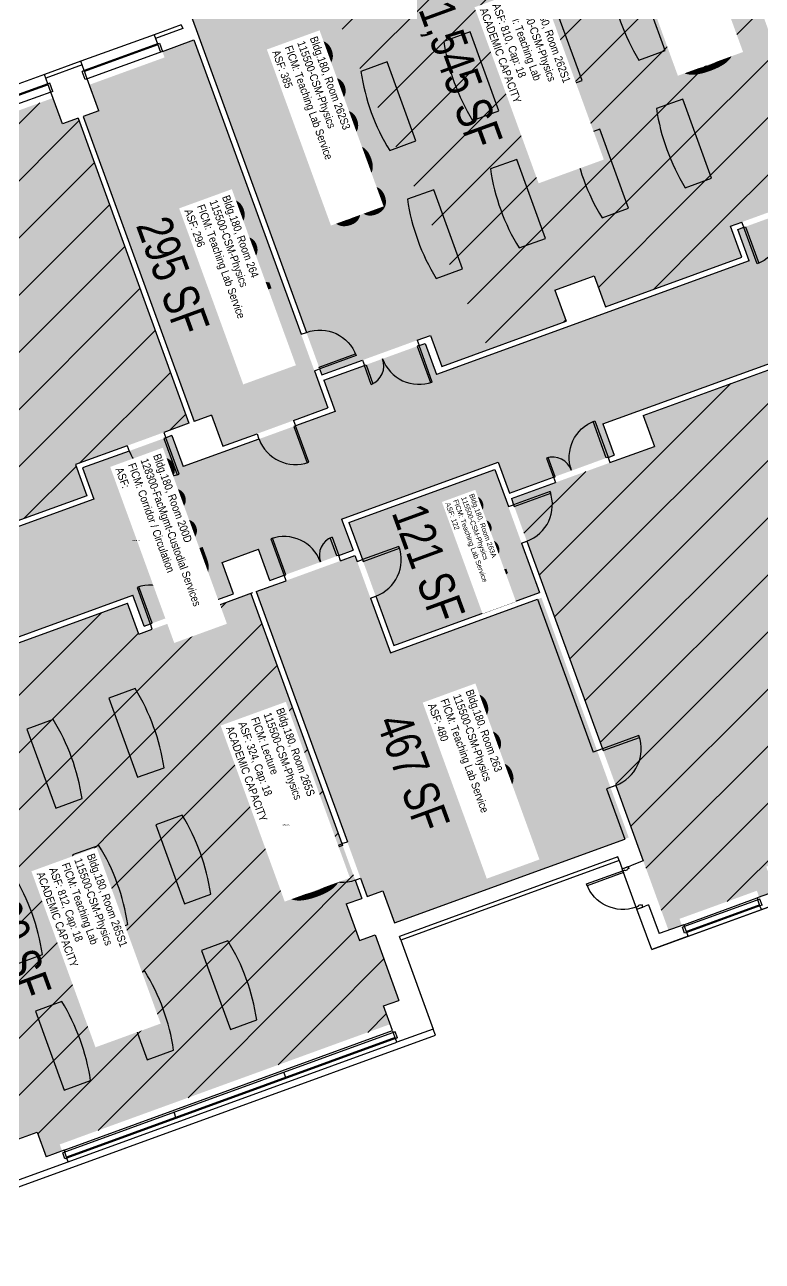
# Model space of a CAD drawing. Header units: inches. Extents: x 69211883 to 69217631, y 27675792 to 27679139.
# Drawn here: x 69213799 to 69214484, y 27676809 to 27677957 of the extents above; entities that cross this region are included whole.
import ezdxf
from ezdxf.enums import TextEntityAlignment as Align

# ---------------------------------------------------------------- set-up
doc = ezdxf.new("R2010")
doc.units = ezdxf.units.IN
doc.header["$LTSCALE"] = 0.25
doc.header["$MEASUREMENT"] = 0
doc.layers.get('0').update_dxf_attribs({"linetype": 'CONTINUOUS'})
for name, color, linetype in [('A-DOOR', 2, 'CONTINUOUS'), ('A-FLOR', 3, 'CONTINUOUS'), ('A-FURN', 3, 'CONTINUOUS'), ('A-GLAZ', 1, 'CONTINUOUS'), ('A-IDEN-RNUM', 7, 'CONTINUOUS'), ('A-IDEN-SNUM', 4, 'CONTINUOUS'), ('A-IDEN-VNUM', 4, 'CONTINUOUS'), ('A-WALL', 5, 'CONTINUOUS'), ('AREA-TEXT', 3, 'CONTINUOUS'), ('Rooms-Capacity', 4, 'CONTINUOUS'), ('Rooms-Category-Color', 7, 'CONTINUOUS'), ('Rooms-College-Color', 7, 'CONTINUOUS'), ('Rooms-Department-Color', 7, 'CONTINUOUS'), ('Rooms-Division-Color', 7, 'CONTINUOUS'), ('Rooms-Information', 7, 'CONTINUOUS')]:
    doc.layers.add(name, color=color, linetype=linetype)
doc.styles.add('CP_AREA', font='arial.ttf', dxfattribs={"height": 15})
doc.styles.add('CP_ROOMSNUMBER', font='arial.ttf', dxfattribs={"height": 1})
doc.styles.add('CP_ROOMVNUMBER', font='arial.ttf', dxfattribs={"width": 0.85, "height": 0.075})
pattern_1 = [(45, (0, 0), (-26.516504294, 26.516504294), [])]

# ---------------------------------------------------------------- blocks, each defined once
blk = doc.blocks.new('Z08D36')
at = {"linetype": 'Continuous', "lineweight": -3}
blk.add_lwpolyline([(-18, 0), (-16.25, 0), (-16.25, 36), (-18, 36)], close=True, dxfattribs=at)
blk.add_arc((-18, 0), 36, 0, 90)

msp = doc.modelspace()

# ---------------------------------------------------------------- hatches: boundary and pattern name
at = {"layer": 'Rooms-Capacity'}
h = msp.add_hatch(dxfattribs=at)
h.set_pattern_fill('ANSI31', color=256, scale=300, style=0)
h.set_pattern_definition(pattern_1)
h.paths.add_polyline_path([(69214309.6, 27678175.8), (69214367.1, 27678196.8), (69214365, 27678202.4), (69214394.3, 27678213.1), (69214543.9, 27677802.3), (69214454.3, 27677769.7), (69214464.9, 27677740.9), (69214440.4, 27677732)])
h = msp.add_hatch(dxfattribs=at)
h.set_pattern_fill('ANSI31', color=256, scale=300, style=0)
h.set_pattern_definition(pattern_1)
h.paths.add_polyline_path([(69214309.6, 27678175.8), (69214440.4, 27677732), (69214338.4, 27677694.8), (69214327.8, 27677723.7), (69214291.2, 27677710.4), (69214301.7, 27677681.5), (69214229.8, 27677655.3), (69214037.1, 27678076.7), (69214130.3, 27678110.6), (69214128.2, 27678116.2), (69214143.1, 27678121.6), (69214155.1, 27678088.6), (69214188.9, 27678100.9), (69214176.9, 27678134), (69214191.8, 27678139.4), (69214193.8, 27678133.7)])
h = msp.add_hatch(dxfattribs=at)
h.set_pattern_fill('ANSI31', color=256, scale=300, style=0)
h.set_pattern_definition(pattern_1)
h.paths.add_polyline_path([(69213550.9, 27677794.9), (69213553, 27677789.4), (69213760, 27677864.8), (69213758, 27677870.3), (69213787.7, 27677881.1), (69213789.8, 27677875.6), (69213825.8, 27677888.7), (69213834.6, 27677864.6), (69213848.9, 27677869.8), (69213951.8, 27677586.9), (69213846.5, 27677548.5), (69213857, 27677519.6), (69213717.5, 27677468.8), (69213706.9, 27677497.7), (69213542.4, 27677437.8), (69213428.6, 27677750.4), (69213468.4, 27677764.9), (69213479.2, 27677735.3), (69213513, 27677747.6), (69213502.3, 27677777.2)])
h = msp.add_hatch(dxfattribs=at)
h.set_pattern_fill('ANSI31', color=256, scale=300, style=0)
h.set_pattern_definition(pattern_1)
h.paths.add_polyline_path([(69214720.9, 27677684.4), (69214822.7, 27677404.6), (69214808.3, 27677399.3), (69214820.6, 27677365.5), (69214835, 27677370.8), (69214857.1, 27677310), (69214842.9, 27677304.8), (69214849, 27677287.8), (69214542.3, 27677176.2), (69214544.5, 27677170.2), (69214529.7, 27677164.8), (69214521.3, 27677187.7), (69214487.5, 27677175.4), (69214495.8, 27677152.5), (69214481, 27677147.1), (69214478.8, 27677153.1), (69214407, 27677127), (69214409.2, 27677121), (69214396.8, 27677116.5), (69214251, 27677517), (69214383.9, 27677565.3), (69214373.4, 27677594.2), (69214605.2, 27677678.6), (69214615.8, 27677649.7), (69214705.3, 27677682.3), (69214706.4, 27677679.2)])
h = msp.add_hatch(dxfattribs=at)
h.set_pattern_fill('ANSI31', color=256, scale=300, style=0)
h.set_pattern_definition(pattern_1)
h.paths.add_polyline_path([(69214009.3, 27677429), (69213930.8, 27677400.4), (69214086.9, 27677010.5), (69214138.6, 27677029.3), (69214132.5, 27677046.2), (69214146.7, 27677051.4), (69214124.6, 27677112.2), (69214110.2, 27677106.9), (69214097.9, 27677140.8), (69214112.3, 27677146)])
h = msp.add_hatch(dxfattribs=at)
h.set_pattern_fill('ANSI31', color=256, scale=300, style=0)
h.set_pattern_definition(pattern_1)
h.paths.add_polyline_path([(69213930.8, 27677400.4), (69213905.3, 27677391.1), (69213894.8, 27677420), (69213663, 27677335.7), (69213673.5, 27677306.8), (69213633.1, 27677292), (69213733.4, 27676881.8), (69213768.4, 27676894.5), (69213770.6, 27676888.5), (69213785.4, 27676893.9), (69213777.1, 27676916.8), (69213810.9, 27676929.2), (69213819.3, 27676906.3), (69213834.1, 27676911.7), (69213831.9, 27676917.7), (69214086.9, 27677010.5)])
at = {"layer": 'Rooms-Category-Color', "true_color": 0xffff64}
for points in [[(69214309.6, 27678175.8), (69214367.1, 27678196.8), (69214365, 27678202.4), (69214394.3, 27678213.1), (69214543.9, 27677802.3), (69214454.3, 27677769.7), (69214464.9, 27677740.9), (69214440.4, 27677732)], [(69214009.3, 27677429), (69213930.8, 27677400.4), (69214086.9, 27677010.5), (69214138.6, 27677029.3), (69214132.5, 27677046.2), (69214146.7, 27677051.4), (69214124.6, 27677112.2), (69214110.2, 27677106.9), (69214097.9, 27677140.8), (69214112.3, 27677146)]]:
    msp.add_hatch(color=51, dxfattribs=at).paths.add_polyline_path(points)
at = {"layer": 'Rooms-Category-Color', "true_color": 0xe3f498}
for points in [[(69214309.6, 27678175.8), (69214440.4, 27677732), (69214338.4, 27677694.8), (69214327.8, 27677723.7), (69214291.2, 27677710.4), (69214301.7, 27677681.5), (69214229.8, 27677655.3), (69214037.1, 27678076.7), (69214130.3, 27678110.6), (69214128.2, 27678116.2), (69214143.1, 27678121.6), (69214155.1, 27678088.6), (69214188.9, 27678100.9), (69214176.9, 27678134), (69214191.8, 27678139.4), (69214193.8, 27678133.7)], [(69214229.8, 27677655.3), (69214186.5, 27677639.5), (69214176, 27677668.4), (69214075.2, 27677631.7), (69213925.7, 27678042.5), (69213955, 27678053.2), (69213957, 27678047.5), (69214037.1, 27678076.7)], [(69213859.3, 27677900.9), (69213868.1, 27677876.8), (69213853.8, 27677871.6), (69213956.8, 27677588.6), (69213972.6, 27677594.4), (69213983.2, 27677565.5), (69214080.8, 27677601.1), (69213956.5, 27677942.5), (69213927.2, 27677931.8), (69213929.2, 27677926.3)], [(69213550.9, 27677794.9), (69213553, 27677789.4), (69213760, 27677864.8), (69213758, 27677870.3), (69213787.7, 27677881.1), (69213789.8, 27677875.6), (69213825.8, 27677888.7), (69213834.6, 27677864.6), (69213848.9, 27677869.8), (69213951.8, 27677586.9), (69213846.5, 27677548.5), (69213857, 27677519.6), (69213717.5, 27677468.8), (69213706.9, 27677497.7), (69213542.4, 27677437.8), (69213428.6, 27677750.4), (69213468.4, 27677764.9), (69213479.2, 27677735.3), (69213513, 27677747.6), (69213502.3, 27677777.2)], [(69214720.9, 27677684.4), (69214822.7, 27677404.6), (69214808.3, 27677399.3), (69214820.6, 27677365.5), (69214835, 27677370.8), (69214857.1, 27677310), (69214842.9, 27677304.8), (69214849, 27677287.8), (69214542.3, 27677176.2), (69214544.5, 27677170.2), (69214529.7, 27677164.8), (69214521.3, 27677187.7), (69214487.5, 27677175.4), (69214495.8, 27677152.5), (69214481, 27677147.1), (69214478.8, 27677153.1), (69214407, 27677127), (69214409.2, 27677121), (69214396.8, 27677116.5), (69214251, 27677517), (69214383.9, 27677565.3), (69214373.4, 27677594.2), (69214605.2, 27677678.6), (69214615.8, 27677649.7), (69214705.3, 27677682.3), (69214706.4, 27677679.2)], [(69214100.3, 27677494.8), (69214141.8, 27677380.6), (69214277.1, 27677429.9), (69214235.6, 27677544.1)], [(69214028.7, 27677436), (69214028.7, 27677436), (69214014.2, 27677430.8), (69214117.2, 27677147.8), (69214131.7, 27677153.1), (69214142.5, 27677123.4), (69214359.9, 27677202.5), (69214278.9, 27677425), (69214138.7, 27677373.9), (69214105.9, 27677464.1)], [(69213930.8, 27677400.4), (69213905.3, 27677391.1), (69213894.8, 27677420), (69213663, 27677335.7), (69213673.5, 27677306.8), (69213633.1, 27677292), (69213733.4, 27676881.8), (69213768.4, 27676894.5), (69213770.6, 27676888.5), (69213785.4, 27676893.9), (69213777.1, 27676916.8), (69213810.9, 27676929.2), (69213819.3, 27676906.3), (69213834.1, 27676911.7), (69213831.9, 27676917.7), (69214086.9, 27677010.5)]]:
    msp.add_hatch(color=61, dxfattribs=at).paths.add_polyline_path(points)
at = {"layer": 'Rooms-Category-Color', "true_color": 0xadadad}
msp.add_hatch(color=253, dxfattribs=at).paths.add_polyline_path([(69212976.2, 27677193.4), (69212694.8, 27677091), (69212780.4, 27676930), (69213301.9, 27677207.2), (69213301, 27677209.5), (69213528.3, 27677292.2), (69213538.8, 27677263.3), (69213637.9, 27677299.4), (69213627.3, 27677328.3), (69213899.8, 27677427.5), (69213910.4, 27677398.6), (69213993.1, 27677428.7), (69213982.5, 27677457.6), (69214016.4, 27677469.9), (69214026.9, 27677441), (69214104.1, 27677469.1), (69214093.5, 27677498), (69214238.7, 27677550.8), (69214249.2, 27677521.9), (69214346.4, 27677557.3), (69214335.9, 27677586.2), (69214608.4, 27677685.3), (69214618.9, 27677656.4), (69214703.5, 27677687.2), (69214693, 27677716.1), (69214963.6, 27677814.6), (69214930.8, 27677904.8), (69214834.9, 27677869.9), (69214812.5, 27677931.5), (69214733.6, 27677902.8), (69214756, 27677841.2), (69214556.2, 27677768.5), (69214545.6, 27677797.4), (69214461.1, 27677766.6), (69214471.6, 27677737.7), (69214181.5, 27677632.1), (69214170.9, 27677661), (69214077, 27677626.8), (69214087.5, 27677597.9), (69213946.4, 27677546.6), (69213935.9, 27677575.5), (69213853.2, 27677545.4), (69213863.7, 27677516.5), (69213714.3, 27677462.1), (69213703.8, 27677491), (69213624.9, 27677462.3), (69213629.8, 27677431.3), (69213593.1, 27677418), (69213582.6, 27677446.9), (69213264, 27677330.9), (69213274.5, 27677302), (69213042, 27677217.4), (69213031.5, 27677246.3), (69212965.7, 27677222.3)])
at = {"layer": 'Rooms-College-Color', "true_color": 0xffff64}
for points in [[(69214309.6, 27678175.8), (69214367.1, 27678196.8), (69214365, 27678202.4), (69214394.3, 27678213.1), (69214543.9, 27677802.3), (69214454.3, 27677769.7), (69214464.9, 27677740.9), (69214440.4, 27677732)], [(69214009.3, 27677429), (69213930.8, 27677400.4), (69214086.9, 27677010.5), (69214138.6, 27677029.3), (69214132.5, 27677046.2), (69214146.7, 27677051.4), (69214124.6, 27677112.2), (69214110.2, 27677106.9), (69214097.9, 27677140.8), (69214112.3, 27677146)]]:
    msp.add_hatch(color=51, dxfattribs=at).paths.add_polyline_path(points)
at = {"layer": 'Rooms-College-Color', "true_color": 0xffe090}
for points in [[(69214309.6, 27678175.8), (69214440.4, 27677732), (69214338.4, 27677694.8), (69214327.8, 27677723.7), (69214291.2, 27677710.4), (69214301.7, 27677681.5), (69214229.8, 27677655.3), (69214037.1, 27678076.7), (69214130.3, 27678110.6), (69214128.2, 27678116.2), (69214143.1, 27678121.6), (69214155.1, 27678088.6), (69214188.9, 27678100.9), (69214176.9, 27678134), (69214191.8, 27678139.4), (69214193.8, 27678133.7)], [(69214229.8, 27677655.3), (69214186.5, 27677639.5), (69214176, 27677668.4), (69214075.2, 27677631.7), (69213925.7, 27678042.5), (69213955, 27678053.2), (69213957, 27678047.5), (69214037.1, 27678076.7)], [(69213859.3, 27677900.9), (69213868.1, 27677876.8), (69213853.8, 27677871.6), (69213956.8, 27677588.6), (69213972.6, 27677594.4), (69213983.2, 27677565.5), (69214080.8, 27677601.1), (69213956.5, 27677942.5), (69213927.2, 27677931.8), (69213929.2, 27677926.3)], [(69213550.9, 27677794.9), (69213553, 27677789.4), (69213760, 27677864.8), (69213758, 27677870.3), (69213787.7, 27677881.1), (69213789.8, 27677875.6), (69213825.8, 27677888.7), (69213834.6, 27677864.6), (69213848.9, 27677869.8), (69213951.8, 27677586.9), (69213846.5, 27677548.5), (69213857, 27677519.6), (69213717.5, 27677468.8), (69213706.9, 27677497.7), (69213542.4, 27677437.8), (69213428.6, 27677750.4), (69213468.4, 27677764.9), (69213479.2, 27677735.3), (69213513, 27677747.6), (69213502.3, 27677777.2)], [(69214720.9, 27677684.4), (69214822.7, 27677404.6), (69214808.3, 27677399.3), (69214820.6, 27677365.5), (69214835, 27677370.8), (69214857.1, 27677310), (69214842.9, 27677304.8), (69214849, 27677287.8), (69214542.3, 27677176.2), (69214544.5, 27677170.2), (69214529.7, 27677164.8), (69214521.3, 27677187.7), (69214487.5, 27677175.4), (69214495.8, 27677152.5), (69214481, 27677147.1), (69214478.8, 27677153.1), (69214407, 27677127), (69214409.2, 27677121), (69214396.8, 27677116.5), (69214251, 27677517), (69214383.9, 27677565.3), (69214373.4, 27677594.2), (69214605.2, 27677678.6), (69214615.8, 27677649.7), (69214705.3, 27677682.3), (69214706.4, 27677679.2)], [(69214100.3, 27677494.8), (69214141.8, 27677380.6), (69214277.1, 27677429.9), (69214235.6, 27677544.1)], [(69214028.7, 27677436), (69214028.7, 27677436), (69214014.2, 27677430.8), (69214117.2, 27677147.8), (69214131.7, 27677153.1), (69214142.5, 27677123.4), (69214359.9, 27677202.5), (69214278.9, 27677425), (69214138.7, 27677373.9), (69214105.9, 27677464.1)], [(69213930.8, 27677400.4), (69213905.3, 27677391.1), (69213894.8, 27677420), (69213663, 27677335.7), (69213673.5, 27677306.8), (69213633.1, 27677292), (69213733.4, 27676881.8), (69213768.4, 27676894.5), (69213770.6, 27676888.5), (69213785.4, 27676893.9), (69213777.1, 27676916.8), (69213810.9, 27676929.2), (69213819.3, 27676906.3), (69213834.1, 27676911.7), (69213831.9, 27676917.7), (69214086.9, 27677010.5)]]:
    msp.add_hatch(color=41, dxfattribs=at).paths.add_polyline_path(points)
at = {"layer": 'Rooms-College-Color', "true_color": 0xadadad}
msp.add_hatch(color=253, dxfattribs=at).paths.add_polyline_path([(69212976.2, 27677193.4), (69212694.8, 27677091), (69212780.4, 27676930), (69213301.9, 27677207.2), (69213301, 27677209.5), (69213528.3, 27677292.2), (69213538.8, 27677263.3), (69213637.9, 27677299.4), (69213627.3, 27677328.3), (69213899.8, 27677427.5), (69213910.4, 27677398.6), (69213993.1, 27677428.7), (69213982.5, 27677457.6), (69214016.4, 27677469.9), (69214026.9, 27677441), (69214104.1, 27677469.1), (69214093.5, 27677498), (69214238.7, 27677550.8), (69214249.2, 27677521.9), (69214346.4, 27677557.3), (69214335.9, 27677586.2), (69214608.4, 27677685.3), (69214618.9, 27677656.4), (69214703.5, 27677687.2), (69214693, 27677716.1), (69214963.6, 27677814.6), (69214930.8, 27677904.8), (69214834.9, 27677869.9), (69214812.5, 27677931.5), (69214733.6, 27677902.8), (69214756, 27677841.2), (69214556.2, 27677768.5), (69214545.6, 27677797.4), (69214461.1, 27677766.6), (69214471.6, 27677737.7), (69214181.5, 27677632.1), (69214170.9, 27677661), (69214077, 27677626.8), (69214087.5, 27677597.9), (69213946.4, 27677546.6), (69213935.9, 27677575.5), (69213853.2, 27677545.4), (69213863.7, 27677516.5), (69213714.3, 27677462.1), (69213703.8, 27677491), (69213624.9, 27677462.3), (69213629.8, 27677431.3), (69213593.1, 27677418), (69213582.6, 27677446.9), (69213264, 27677330.9), (69213274.5, 27677302), (69213042, 27677217.4), (69213031.5, 27677246.3), (69212965.7, 27677222.3)])
at = {"layer": 'Rooms-Department-Color', "true_color": 0xffe090}
for points in [[(69214309.6, 27678175.8), (69214367.1, 27678196.8), (69214365, 27678202.4), (69214394.3, 27678213.1), (69214543.9, 27677802.3), (69214454.3, 27677769.7), (69214464.9, 27677740.9), (69214440.4, 27677732)], [(69214309.6, 27678175.8), (69214440.4, 27677732), (69214338.4, 27677694.8), (69214327.8, 27677723.7), (69214291.2, 27677710.4), (69214301.7, 27677681.5), (69214229.8, 27677655.3), (69214037.1, 27678076.7), (69214130.3, 27678110.6), (69214128.2, 27678116.2), (69214143.1, 27678121.6), (69214155.1, 27678088.6), (69214188.9, 27678100.9), (69214176.9, 27678134), (69214191.8, 27678139.4), (69214193.8, 27678133.7)], [(69214229.8, 27677655.3), (69214186.5, 27677639.5), (69214176, 27677668.4), (69214075.2, 27677631.7), (69213925.7, 27678042.5), (69213955, 27678053.2), (69213957, 27678047.5), (69214037.1, 27678076.7)], [(69213859.3, 27677900.9), (69213868.1, 27677876.8), (69213853.8, 27677871.6), (69213956.8, 27677588.6), (69213972.6, 27677594.4), (69213983.2, 27677565.5), (69214080.8, 27677601.1), (69213956.5, 27677942.5), (69213927.2, 27677931.8), (69213929.2, 27677926.3)], [(69213550.9, 27677794.9), (69213553, 27677789.4), (69213760, 27677864.8), (69213758, 27677870.3), (69213787.7, 27677881.1), (69213789.8, 27677875.6), (69213825.8, 27677888.7), (69213834.6, 27677864.6), (69213848.9, 27677869.8), (69213951.8, 27677586.9), (69213846.5, 27677548.5), (69213857, 27677519.6), (69213717.5, 27677468.8), (69213706.9, 27677497.7), (69213542.4, 27677437.8), (69213428.6, 27677750.4), (69213468.4, 27677764.9), (69213479.2, 27677735.3), (69213513, 27677747.6), (69213502.3, 27677777.2)], [(69214720.9, 27677684.4), (69214822.7, 27677404.6), (69214808.3, 27677399.3), (69214820.6, 27677365.5), (69214835, 27677370.8), (69214857.1, 27677310), (69214842.9, 27677304.8), (69214849, 27677287.8), (69214542.3, 27677176.2), (69214544.5, 27677170.2), (69214529.7, 27677164.8), (69214521.3, 27677187.7), (69214487.5, 27677175.4), (69214495.8, 27677152.5), (69214481, 27677147.1), (69214478.8, 27677153.1), (69214407, 27677127), (69214409.2, 27677121), (69214396.8, 27677116.5), (69214251, 27677517), (69214383.9, 27677565.3), (69214373.4, 27677594.2), (69214605.2, 27677678.6), (69214615.8, 27677649.7), (69214705.3, 27677682.3), (69214706.4, 27677679.2)], [(69214100.3, 27677494.8), (69214141.8, 27677380.6), (69214277.1, 27677429.9), (69214235.6, 27677544.1)], [(69214028.7, 27677436), (69214028.7, 27677436), (69214014.2, 27677430.8), (69214117.2, 27677147.8), (69214131.7, 27677153.1), (69214142.5, 27677123.4), (69214359.9, 27677202.5), (69214278.9, 27677425), (69214138.7, 27677373.9), (69214105.9, 27677464.1)], [(69214009.3, 27677429), (69213930.8, 27677400.4), (69214086.9, 27677010.5), (69214138.6, 27677029.3), (69214132.5, 27677046.2), (69214146.7, 27677051.4), (69214124.6, 27677112.2), (69214110.2, 27677106.9), (69214097.9, 27677140.8), (69214112.3, 27677146)], [(69213930.8, 27677400.4), (69213905.3, 27677391.1), (69213894.8, 27677420), (69213663, 27677335.7), (69213673.5, 27677306.8), (69213633.1, 27677292), (69213733.4, 27676881.8), (69213768.4, 27676894.5), (69213770.6, 27676888.5), (69213785.4, 27676893.9), (69213777.1, 27676916.8), (69213810.9, 27676929.2), (69213819.3, 27676906.3), (69213834.1, 27676911.7), (69213831.9, 27676917.7), (69214086.9, 27677010.5)]]:
    msp.add_hatch(color=41, dxfattribs=at).paths.add_polyline_path(points)
at = {"layer": 'Rooms-Department-Color', "true_color": 0xacacac}
msp.add_hatch(color=253, dxfattribs=at).paths.add_polyline_path([(69212976.2, 27677193.4), (69212694.8, 27677091), (69212780.4, 27676930), (69213301.9, 27677207.2), (69213301, 27677209.5), (69213528.3, 27677292.2), (69213538.8, 27677263.3), (69213637.9, 27677299.4), (69213627.3, 27677328.3), (69213899.8, 27677427.5), (69213910.4, 27677398.6), (69213993.1, 27677428.7), (69213982.5, 27677457.6), (69214016.4, 27677469.9), (69214026.9, 27677441), (69214104.1, 27677469.1), (69214093.5, 27677498), (69214238.7, 27677550.8), (69214249.2, 27677521.9), (69214346.4, 27677557.3), (69214335.9, 27677586.2), (69214608.4, 27677685.3), (69214618.9, 27677656.4), (69214703.5, 27677687.2), (69214693, 27677716.1), (69214963.6, 27677814.6), (69214930.8, 27677904.8), (69214834.9, 27677869.9), (69214812.5, 27677931.5), (69214733.6, 27677902.8), (69214756, 27677841.2), (69214556.2, 27677768.5), (69214545.6, 27677797.4), (69214461.1, 27677766.6), (69214471.6, 27677737.7), (69214181.5, 27677632.1), (69214170.9, 27677661), (69214077, 27677626.8), (69214087.5, 27677597.9), (69213946.4, 27677546.6), (69213935.9, 27677575.5), (69213853.2, 27677545.4), (69213863.7, 27677516.5), (69213714.3, 27677462.1), (69213703.8, 27677491), (69213624.9, 27677462.3), (69213629.8, 27677431.3), (69213593.1, 27677418), (69213582.6, 27677446.9), (69213264, 27677330.9), (69213274.5, 27677302), (69213042, 27677217.4), (69213031.5, 27677246.3), (69212965.7, 27677222.3)])
at = {"layer": 'Rooms-Division-Color', "true_color": 0xffe090}
for points in [[(69214309.6, 27678175.8), (69214367.1, 27678196.8), (69214365, 27678202.4), (69214394.3, 27678213.1), (69214543.9, 27677802.3), (69214454.3, 27677769.7), (69214464.9, 27677740.9), (69214440.4, 27677732)], [(69214309.6, 27678175.8), (69214440.4, 27677732), (69214338.4, 27677694.8), (69214327.8, 27677723.7), (69214291.2, 27677710.4), (69214301.7, 27677681.5), (69214229.8, 27677655.3), (69214037.1, 27678076.7), (69214130.3, 27678110.6), (69214128.2, 27678116.2), (69214143.1, 27678121.6), (69214155.1, 27678088.6), (69214188.9, 27678100.9), (69214176.9, 27678134), (69214191.8, 27678139.4), (69214193.8, 27678133.7)], [(69214229.8, 27677655.3), (69214186.5, 27677639.5), (69214176, 27677668.4), (69214075.2, 27677631.7), (69213925.7, 27678042.5), (69213955, 27678053.2), (69213957, 27678047.5), (69214037.1, 27678076.7)], [(69213859.3, 27677900.9), (69213868.1, 27677876.8), (69213853.8, 27677871.6), (69213956.8, 27677588.6), (69213972.6, 27677594.4), (69213983.2, 27677565.5), (69214080.8, 27677601.1), (69213956.5, 27677942.5), (69213927.2, 27677931.8), (69213929.2, 27677926.3)], [(69213550.9, 27677794.9), (69213553, 27677789.4), (69213760, 27677864.8), (69213758, 27677870.3), (69213787.7, 27677881.1), (69213789.8, 27677875.6), (69213825.8, 27677888.7), (69213834.6, 27677864.6), (69213848.9, 27677869.8), (69213951.8, 27677586.9), (69213846.5, 27677548.5), (69213857, 27677519.6), (69213717.5, 27677468.8), (69213706.9, 27677497.7), (69213542.4, 27677437.8), (69213428.6, 27677750.4), (69213468.4, 27677764.9), (69213479.2, 27677735.3), (69213513, 27677747.6), (69213502.3, 27677777.2)], [(69214720.9, 27677684.4), (69214822.7, 27677404.6), (69214808.3, 27677399.3), (69214820.6, 27677365.5), (69214835, 27677370.8), (69214857.1, 27677310), (69214842.9, 27677304.8), (69214849, 27677287.8), (69214542.3, 27677176.2), (69214544.5, 27677170.2), (69214529.7, 27677164.8), (69214521.3, 27677187.7), (69214487.5, 27677175.4), (69214495.8, 27677152.5), (69214481, 27677147.1), (69214478.8, 27677153.1), (69214407, 27677127), (69214409.2, 27677121), (69214396.8, 27677116.5), (69214251, 27677517), (69214383.9, 27677565.3), (69214373.4, 27677594.2), (69214605.2, 27677678.6), (69214615.8, 27677649.7), (69214705.3, 27677682.3), (69214706.4, 27677679.2)], [(69214100.3, 27677494.8), (69214141.8, 27677380.6), (69214277.1, 27677429.9), (69214235.6, 27677544.1)], [(69214028.7, 27677436), (69214028.7, 27677436), (69214014.2, 27677430.8), (69214117.2, 27677147.8), (69214131.7, 27677153.1), (69214142.5, 27677123.4), (69214359.9, 27677202.5), (69214278.9, 27677425), (69214138.7, 27677373.9), (69214105.9, 27677464.1)], [(69214009.3, 27677429), (69213930.8, 27677400.4), (69214086.9, 27677010.5), (69214138.6, 27677029.3), (69214132.5, 27677046.2), (69214146.7, 27677051.4), (69214124.6, 27677112.2), (69214110.2, 27677106.9), (69214097.9, 27677140.8), (69214112.3, 27677146)], [(69213930.8, 27677400.4), (69213905.3, 27677391.1), (69213894.8, 27677420), (69213663, 27677335.7), (69213673.5, 27677306.8), (69213633.1, 27677292), (69213733.4, 27676881.8), (69213768.4, 27676894.5), (69213770.6, 27676888.5), (69213785.4, 27676893.9), (69213777.1, 27676916.8), (69213810.9, 27676929.2), (69213819.3, 27676906.3), (69213834.1, 27676911.7), (69213831.9, 27676917.7), (69214086.9, 27677010.5)]]:
    msp.add_hatch(color=41, dxfattribs=at).paths.add_polyline_path(points)
at = {"layer": 'Rooms-Division-Color', "true_color": 0xadadad}
msp.add_hatch(color=253, dxfattribs=at).paths.add_polyline_path([(69212976.2, 27677193.4), (69212694.8, 27677091), (69212780.4, 27676930), (69213301.9, 27677207.2), (69213301, 27677209.5), (69213528.3, 27677292.2), (69213538.8, 27677263.3), (69213637.9, 27677299.4), (69213627.3, 27677328.3), (69213899.8, 27677427.5), (69213910.4, 27677398.6), (69213993.1, 27677428.7), (69213982.5, 27677457.6), (69214016.4, 27677469.9), (69214026.9, 27677441), (69214104.1, 27677469.1), (69214093.5, 27677498), (69214238.7, 27677550.8), (69214249.2, 27677521.9), (69214346.4, 27677557.3), (69214335.9, 27677586.2), (69214608.4, 27677685.3), (69214618.9, 27677656.4), (69214703.5, 27677687.2), (69214693, 27677716.1), (69214963.6, 27677814.6), (69214930.8, 27677904.8), (69214834.9, 27677869.9), (69214812.5, 27677931.5), (69214733.6, 27677902.8), (69214756, 27677841.2), (69214556.2, 27677768.5), (69214545.6, 27677797.4), (69214461.1, 27677766.6), (69214471.6, 27677737.7), (69214181.5, 27677632.1), (69214170.9, 27677661), (69214077, 27677626.8), (69214087.5, 27677597.9), (69213946.4, 27677546.6), (69213935.9, 27677575.5), (69213853.2, 27677545.4), (69213863.7, 27677516.5), (69213714.3, 27677462.1), (69213703.8, 27677491), (69213624.9, 27677462.3), (69213629.8, 27677431.3), (69213593.1, 27677418), (69213582.6, 27677446.9), (69213264, 27677330.9), (69213274.5, 27677302), (69213042, 27677217.4), (69213031.5, 27677246.3), (69212965.7, 27677222.3)])

# ---------------------------------------------------------------- linework, layer by layer
at = {"layer": 'A-DOOR'}
for points in [[(69214114.6, 27677640.5), (69214116.2, 27677641.1), (69214122.6, 27677623.5), (69214121, 27677622.9)], [(69214290, 27677536.7), (69214291.6, 27677537.3), (69214285.2, 27677555.1), (69214283.5, 27677554.5)], [(69214090.8, 27677464.3), (69214089.2, 27677463.7), (69214083, 27677480.6), (69214084.7, 27677481.2)], [(69213966.7, 27677419.1), (69213965.1, 27677418.5), (69213958.6, 27677436.2), (69213960.3, 27677436.8)], [(69214359.4, 27677175.6), (69214360.1, 27677173.7), (69214358.5, 27677173.1), (69214358.7, 27677172.4), (69214356.4, 27677171.6), (69214356.2, 27677172.3), (69214354.5, 27677171.7), (69214353.9, 27677173.5)], [(69214373.1, 27677138), (69214372.4, 27677139.9), (69214370.8, 27677139.3), (69214370.5, 27677140), (69214368.2, 27677139.1), (69214368.5, 27677138.4), (69214366.9, 27677137.8), (69214367.5, 27677136)]]:
    msp.add_lwpolyline(points, close=True, dxfattribs=at)
for centre, radius, start, end in [((69214114, 27677640.2), 18.7, 292.0067, 20.3315), ((69214289.2, 27677536.6), 18.8, 19.6166, 107.6648), ((69214090.8, 27677464.3), 18, 110, 200), ((69213965.3, 27677420.4), 17.2, 113.5521, 205.8732)]:
    msp.add_arc(centre, radius, start, end, dxfattribs=at)
at = {"layer": 'A-FLOR'}
for points in [[(69214381.2, 27677098.5), (69214381.2, 27677098.5), (69214888.8, 27677283.3), (69214888.8, 27677283.3)], [(69213604, 27676809.3), (69214180.5, 27677019.1), (69214178.4, 27677024.7)]]:
    msp.add_lwpolyline(points, dxfattribs=at)
at = {"layer": 'A-FURN'}
for points in [[(69214369.3, 27677923.9), (69214393.7, 27677932.8), (69214367, 27678006.1), (69214342.6, 27677997.2, 0.101224)], [(69214292.1, 27677895.9), (69214316.6, 27677904.8), (69214289.9, 27677978.1), (69214265.5, 27677969.2, 0.101224)], [(69214215, 27677867.9), (69214239.5, 27677876.8), (69214212.8, 27677950.1), (69214188.3, 27677941.2, 0.101224)], [(69214138.1, 27677839.9), (69214162.5, 27677848.8), (69214135.8, 27677922.1), (69214111.4, 27677913.2, 0.101224)], [(69214412.3, 27677805.4), (69214436.8, 27677814.3), (69214410.1, 27677887.7), (69214385.6, 27677878.8, 0.101224)], [(69214335.2, 27677777.4), (69214359.7, 27677786.3), (69214333, 27677859.6), (69214308.5, 27677850.7, 0.101224)], [(69214258.2, 27677749.5), (69214282.7, 27677758.4), (69214256, 27677831.7), (69214231.5, 27677822.8, 0.101224)], [(69214181.2, 27677721.3), (69214205.6, 27677730.2), (69214178.9, 27677803.6), (69214154.5, 27677794.7, 0.101224)], [(69213902, 27677340.6), (69213877.5, 27677331.7), (69213904.2, 27677258.4), (69213928.7, 27677267.2, 0.101224)], [(69213825.9, 27677312), (69213801.5, 27677303.1), (69213828.2, 27677229.7), (69213852.6, 27677238.6, 0.101224)], [(69213945.5, 27677223.3), (69213921, 27677214.4), (69213947.7, 27677141.1), (69213972.1, 27677150, 0.101224)], [(69213868.3, 27677195.2), (69213843.9, 27677186.3), (69213870.6, 27677112.9), (69213895, 27677121.8, 0.101224)], [(69213789.3, 27677167.4), (69213764.8, 27677158.5), (69213791.5, 27677085.1), (69213815.9, 27677094, 0.101224)], [(69213988, 27677106.5), (69213963.6, 27677097.6), (69213990.3, 27677024.3), (69214014.7, 27677033.2, 0.101224)], [(69213910.9, 27677078.5), (69213886.4, 27677069.6), (69213913.1, 27676996.3), (69213937.6, 27677005.2, 0.101224)], [(69213833.8, 27677050.4), (69213809.3, 27677041.5), (69213836, 27676968.1), (69213860.5, 27676977, 0.101224)]]:
    msp.add_lwpolyline(points, format="xyb", close=True, dxfattribs=at)
at = {"layer": 'A-GLAZ'}
for p, q in [((69213919.6, 27677947.4), (69213851.6, 27677922.7)), ((69213922.7, 27677938.9), (69213854.7, 27677914.1)), ((69213923, 27677937.9), (69213855, 27677913.2)), ((69213927.3, 27677931.9), (69213857.5, 27677906.5)), ((69213922.7, 27677938.9), (69213925.5, 27677931.2)), ((69213817.9, 27677910.4), (69213783.7, 27677898)), ((69213857.5, 27677906.5), (69213854.7, 27677914.1)), ((69213820.8, 27677901.8), (69213786.7, 27677889.4)), ((69213821.2, 27677900.9), (69213787, 27677888.4)), ((69213823.6, 27677894.2), (69213820.8, 27677901.8)), ((69213823.6, 27677894.2), (69213787.6, 27677881)), ((69214367.5, 27677136), (69214353.9, 27677173.5)), ((69214481.6, 27677145.3), (69214409.8, 27677119.2)), ((69214411, 27677121.6), (69214479, 27677146.4)), ((69214481.4, 27677139.9), (69214413.4, 27677115.2)), ((69214481.7, 27677139), (69214413.7, 27677114.2)), ((69214481.7, 27677139), (69214479.7, 27677144.6)), ((69214415, 27677110.8), (69214483, 27677135.6)), ((69214413.7, 27677114.2), (69214411.7, 27677119.9)), ((69213835.9, 27676912.3), (69214140.7, 27677023.3)), ((69214143.3, 27677022.2), (69213834.7, 27676909.9)), ((69214143.1, 27677016.8), (69213838.3, 27676905.9)), ((69214143.4, 27677015.9), (69213838.6, 27676904.9)), ((69213839.9, 27676901.5), (69214144.7, 27677012.5)), ((69214143.4, 27677015.9), (69214141.4, 27677021.5)), ((69214041.9, 27676978.9), (69214039.9, 27676984.6)), ((69213940.1, 27676941.9), (69213938.1, 27676947.5)), ((69213838.6, 27676904.9), (69213836.6, 27676910.6))]:
    msp.add_line(p, q, dxfattribs=at)
at = {"layer": 'A-WALL'}
for p, q in [((69213925.7, 27678042.5), (69214060.8, 27677671.2)), ((69213944.7, 27677956.6), (69213919.6, 27677947.4)), ((69213946, 27677953.2), (69213920.8, 27677944)), ((69213944.7, 27677956.6), (69213946, 27677953.2)), ((69213919.6, 27677947.4), (69213922.7, 27677938.9)), ((69213927.3, 27677931.9), (69213956.5, 27677942.5)), ((69213956.5, 27677942.5), (69214055.9, 27677669.4)), ((69213922.7, 27677938.9), (69213924.6, 27677939.5)), ((69213924.6, 27677939.5), (69213927.3, 27677931.9)), ((69213851.6, 27677922.7), (69213817.7, 27677910.4)), ((69213852.8, 27677919.3), (69213819, 27677907)), ((69213854.7, 27677914.1), (69213851.6, 27677922.7)), ((69213820.8, 27677901.8), (69213817.7, 27677910.4)), ((69213854.7, 27677914.1), (69213852.8, 27677913.4)), ((69213855.6, 27677905.8), (69213852.8, 27677913.4)), ((69213857.5, 27677906.5), (69213855.6, 27677905.8)), ((69213868.2, 27677876.9), (69213857.5, 27677906.5)), ((69213822.7, 27677902.5), (69213820.8, 27677901.8)), ((69213825.5, 27677894.8), (69213822.7, 27677902.5)), ((69213825.5, 27677894.8), (69213823.6, 27677894.2)), ((69213834.4, 27677864.6), (69213823.6, 27677894.2)), ((69213868.2, 27677876.9), (69213853.8, 27677871.6)), ((69213853.8, 27677871.6), (69213956.8, 27677588.6)), ((69213848.9, 27677869.8), (69213834.4, 27677864.6)), ((69213848.9, 27677869.8), (69213951.8, 27677586.9)), ((69214454.3, 27677769.7), (69214464.9, 27677773.6)), ((69214464.9, 27677740.9), (69214454.3, 27677769.7)), ((69214461.1, 27677766.6), (69214466.7, 27677768.7)), ((69214466.7, 27677768.7), (69214464.9, 27677773.6)), ((69214471.6, 27677737.7), (69214461.1, 27677766.6)), ((69214471.6, 27677737.7), (69214181.5, 27677632.1)), ((69214338.4, 27677694.8), (69214464.9, 27677740.9)), ((69214291.2, 27677710.4), (69214327.8, 27677723.7)), ((69214327.8, 27677723.7), (69214338.4, 27677694.8)), ((69214291.2, 27677710.4), (69214301.7, 27677681.5)), ((69214186.5, 27677639.5), (69214301.7, 27677681.5)), ((69214335.9, 27677586.2), (69214608.4, 27677685.3)), ((69214373.4, 27677594.2), (69214605.2, 27677678.6)), ((69214055.9, 27677669.4), (69214060.8, 27677671.2)), ((69214163.5, 27677663.9), (69214176, 27677668.4)), ((69214176, 27677668.4), (69214186.5, 27677639.5)), ((69214163.5, 27677663.9), (69214165.3, 27677659)), ((69214165.3, 27677659), (69214170.9, 27677661)), ((69214170.9, 27677661), (69214181.5, 27677632.1)), ((69214075.2, 27677631.7), (69214112.8, 27677645.4)), ((69214112.8, 27677645.4), (69214114.6, 27677640.5)), ((69214068.2, 27677635.6), (69214073.1, 27677637.4)), ((69214068.2, 27677635.6), (69214080.8, 27677601.1)), ((69214073.1, 27677637.4), (69214075.2, 27677631.7)), ((69214077, 27677626.8), (69214114.6, 27677640.5)), ((69214077, 27677626.8), (69214087.5, 27677597.9)), ((69214048.9, 27677589.4), (69214080.8, 27677601.1)), ((69214087.5, 27677597.9), (69214050.7, 27677584.5)), ((69213951.8, 27677586.9), (69213928.5, 27677578.3)), ((69213972.6, 27677594.4), (69213956.8, 27677588.6)), ((69213972.6, 27677594.4), (69213983.2, 27677565.5)), ((69214048.9, 27677589.4), (69214050.7, 27677584.5)), ((69214335.9, 27677586.2), (69214346.4, 27677557.3)), ((69214373.4, 27677594.2), (69214383.9, 27677565.3)), ((69213928.5, 27677578.3), (69213930.3, 27677573.4)), ((69213935.9, 27677575.5), (69213930.3, 27677573.4)), ((69213935.9, 27677575.5), (69213946.4, 27677546.6)), ((69213983.2, 27677565.5), (69214015, 27677577.1)), ((69214015, 27677577.1), (69214016.8, 27677572.2)), ((69213894.6, 27677566), (69213846.5, 27677548.5)), ((69213894.6, 27677566), (69213896.4, 27677561.1)), ((69214016.8, 27677572.2), (69213946.4, 27677546.6)), ((69214342.5, 27677550.3), (69214383.9, 27677565.3)), ((69213896.4, 27677561.1), (69213853.2, 27677545.4)), ((69214093.5, 27677498), (69214238.7, 27677550.8)), ((69214238.7, 27677550.8), (69214249.2, 27677521.9)), ((69214340.7, 27677555.2), (69214346.4, 27677557.3)), ((69214340.7, 27677555.2), (69214342.5, 27677550.3)), ((69213846.5, 27677548.5), (69213857, 27677519.6)), ((69213853.2, 27677545.4), (69213863.7, 27677516.5)), ((69214100.3, 27677494.8), (69214235.6, 27677544.1)), ((69214235.6, 27677544.1), (69214248.2, 27677509.5)), ((69214249.2, 27677521.9), (69214290, 27677536.7)), ((69214251, 27677517), (69214291.8, 27677531.8)), ((69214290, 27677536.7), (69214291.8, 27677531.8)), ((69213863.7, 27677516.5), (69213714.3, 27677462.1)), ((69213857, 27677519.6), (69213717.5, 27677468.8)), ((69214251, 27677517), (69214253.1, 27677511.3)), ((69214248.2, 27677509.5), (69214253.1, 27677511.3)), ((69214093.5, 27677498), (69214104.1, 27677469.1)), ((69214100.3, 27677494.8), (69214112.8, 27677460.3)), ((69213982.5, 27677457.6), (69214016.4, 27677469.9)), ((69214026.9, 27677441), (69214016.4, 27677469.9)), ((69214260.5, 27677475.7), (69214265.4, 27677477.5)), ((69214260.5, 27677475.7), (69214277.1, 27677429.9)), ((69214265.4, 27677477.5), (69214335.6, 27677284.7)), ((69214090.8, 27677464.3), (69214104.1, 27677469.1)), ((69214092.6, 27677459.3), (69214090.8, 27677464.3)), ((69214092.6, 27677459.3), (69214105.9, 27677464.1)), ((69214105.9, 27677464.1), (69214107.9, 27677458.5)), ((69214107.9, 27677458.5), (69214112.8, 27677460.3)), ((69213993.1, 27677428.7), (69213982.5, 27677457.6)), ((69214014.2, 27677430.8), (69214041.9, 27677440.8)), ((69214026.9, 27677441), (69214040.1, 27677445.8)), ((69214041.9, 27677440.8), (69214040.1, 27677445.8)), ((69213627.3, 27677328.3), (69213899.9, 27677427.5)), ((69213910.4, 27677398.6), (69213899.8, 27677427.5)), ((69213966.7, 27677419.1), (69213993.1, 27677428.7)), ((69213968.5, 27677414.2), (69214011.2, 27677429.7)), ((69214009.3, 27677429), (69214093.8, 27677196.8)), ((69214014.2, 27677430.8), (69214098.8, 27677198.6)), ((69214120.2, 27677424.7), (69214125.2, 27677426.5)), ((69214120.2, 27677424.7), (69214138.7, 27677373.9)), ((69214125.2, 27677426.5), (69214141.8, 27677380.6)), ((69214141.8, 27677380.6), (69214277.1, 27677429.9)), ((69213663, 27677335.7), (69213894.8, 27677420)), ((69213905.3, 27677391.1), (69213894.8, 27677420)), ((69213968.5, 27677414.2), (69213966.7, 27677419.1)), ((69214138.7, 27677373.9), (69214275.2, 27677423.6)), ((69214275.2, 27677423.6), (69214326.9, 27677281.6)), ((69213905.3, 27677391.1), (69213917.8, 27677395.7)), ((69213910.4, 27677398.6), (69213916, 27677400.6)), ((69213917.8, 27677395.7), (69213916, 27677400.6)), ((69214335.6, 27677284.7), (69214326.9, 27677281.6)), ((69214347.9, 27677250.9), (69214339.2, 27677247.8)), ((69214339.2, 27677247.8), (69214356.2, 27677201.1)), ((69214347.9, 27677250.9), (69214373.4, 27677180.7)), ((69214093.8, 27677196.8), (69214098.8, 27677198.6)), ((69214142.5, 27677123.4), (69214356.2, 27677201.1)), ((69214349.9, 27677184.5), (69214147.1, 27677110.7)), ((69214351.1, 27677181.1), (69214349.9, 27677184.5)), ((69214351.1, 27677181.1), (69214148.4, 27677107.3)), ((69214373.4, 27677180.7), (69214361.4, 27677176.3)), ((69214106.1, 27677162.9), (69214111.1, 27677164.7)), ((69214106.1, 27677162.9), (69214112.3, 27677146)), ((69214111.1, 27677164.7), (69214117.2, 27677147.8)), ((69214483, 27677135.6), (69214550.2, 27677160)), ((69214117.2, 27677147.8), (69214131.7, 27677153.1)), ((69214131.7, 27677153.1), (69214142.5, 27677123.4)), ((69214495.8, 27677152.5), (69214479, 27677146.4)), ((69214097.8, 27677140.8), (69214112.3, 27677146)), ((69214097.8, 27677140.8), (69214110.2, 27677106.9)), ((69214378.3, 27677139.9), (69214375.1, 27677138.7)), ((69214378.3, 27677139.9), (69214388, 27677113.3)), ((69214479, 27677146.4), (69214479.7, 27677144.6)), ((69214481.6, 27677145.3), (69214479.7, 27677144.6)), ((69214483.6, 27677139.7), (69214481.6, 27677145.3)), ((69214483.6, 27677139.7), (69214481.7, 27677139)), ((69214483, 27677135.6), (69214481.7, 27677139)), ((69214411, 27677121.6), (69214388, 27677113.3)), ((69214411.7, 27677119.9), (69214409.8, 27677119.2)), ((69214411.8, 27677113.6), (69214409.8, 27677119.2)), ((69214411, 27677121.6), (69214411.7, 27677119.9)), ((69214413.7, 27677114.2), (69214411.8, 27677113.6)), ((69214415, 27677110.8), (69214413.7, 27677114.2)), ((69214110.2, 27677106.9), (69214124.6, 27677112.2)), ((69214124.6, 27677112.2), (69214146.7, 27677051.4)), ((69214148.4, 27677107.3), (69214147.1, 27677110.7)), ((69214148.4, 27677107.3), (69214178.4, 27677024.7)), ((69214132.4, 27677046.2), (69214146.7, 27677051.4)), ((69214140.7, 27677023.3), (69214132.4, 27677046.2)), ((69214140.8, 27677023.2), (69214141.4, 27677021.5)), ((69214178.4, 27677024.7), (69214144.7, 27677012.5)), ((69214143.3, 27677022.2), (69214141.4, 27677021.5)), ((69214145.3, 27677016.6), (69214143.3, 27677022.2)), ((69214145.3, 27677016.6), (69214143.4, 27677015.9)), ((69214144.7, 27677012.5), (69214143.4, 27677015.9)), ((69213777.1, 27676916.8), (69213810.9, 27676929.2)), ((69213810.9, 27676929.2), (69213819.3, 27676906.3)), ((69213835.9, 27676912.3), (69213819.3, 27676906.3)), ((69213836.6, 27676910.6), (69213834.7, 27676909.9)), ((69213836.7, 27676904.2), (69213834.7, 27676909.9)), ((69213835.9, 27676912.3), (69213836.6, 27676910.6)), ((69213772.6, 27676877.1), (69213839.9, 27676901.5)), ((69213838.6, 27676904.9), (69213836.7, 27676904.2)), ((69213839.9, 27676901.5), (69213838.6, 27676904.9))]:
    msp.add_line(p, q, dxfattribs=at)
for points in [[(69214351.1, 27677181.1), (69214353.9, 27677173.5), (69214361.4, 27677176.3)], [(69214415, 27677110.8), (69214381.2, 27677098.5), (69214367.5, 27677136), (69214375.1, 27677138.7)]]:
    msp.add_lwpolyline(points, dxfattribs=at)

# ---------------------------------------------------------------- block references
at = {"layer": 'A-DOOR', "xscale": -1}
for p, rotation in [((69214483.6, 27677774.8), 199.9999999914985), ((69214067, 27677654.3), 290.0000733970463), ((69214323.8, 27677549.1), 19.99999999149849), ((69214100, 27677179.8), 109.9987266129408), ((69214360.7, 27677154.8), 109.999951068089)]:
    msp.add_blockref('Z08D36', p, dxfattribs=dict(at, rotation=rotation))
at = {"layer": 'A-DOOR'}
for p, rotation in [((69214148.4, 27677652.8), 199.9999999914985), ((69214033.8, 27677578.4), 200.001232563132), ((69213913.4, 27677567.3), 199.9999999914985), ((69214259.2, 27677494.4), 290.0000000256952), ((69214057, 27677451.9), 19.99999999149861), ((69214119, 27677443.4), 290.0000000256952), ((69213932.9, 27677406.8), 19.9999999914985), ((69214341.7, 27677267.8), 289.9987266129408)]:
    msp.add_blockref('Z08D36', p, dxfattribs=dict(at, rotation=rotation))

# ---------------------------------------------------------------- texts
at = {"layer": 'A-IDEN-RNUM', "style": 'CP_ROOMSNUMBER'}
for s, p in [('0262-S1', (69214259.3, 27677928.9)), ('0262-S3', (69214079.9, 27677854.3)), ('0264-00', (69213985.2, 27677742.3)), ('0200-D0', (69213903.4, 27677478.1)), ('0263-A0', (69214216.5, 27677472.9)), ('0263-00', (69214211.2, 27677283.7)), ('0265-S0', (69214041.7, 27677214.3)), ('0265-S1', (69213857, 27677128.8))]:
    msp.add_text(s, height=1, dxfattribs=at).set_placement(p, align=Align.MIDDLE)
at = {"layer": 'A-IDEN-SNUM', "style": 'CP_ROOMSNUMBER'}
for s, p in [('18000262S1', (69214259.3, 27677928.9)), ('18000262S3', (69214079.9, 27677854.3)), ('1800026400', (69213985.2, 27677742.3)), ('18000200D0', (69213903.4, 27677478.1)), ('18000263A0', (69214216.5, 27677472.9)), ('1800026300', (69214211.2, 27677283.7)), ('18000265S0', (69214041.7, 27677214.3)), ('18000265S1', (69213857, 27677128.8))]:
    msp.add_text(s, height=1, dxfattribs=at).set_placement(p, align=Align.MIDDLE)
at = {"layer": 'A-IDEN-VNUM', "style": 'CP_ROOMVNUMBER'}
for s, height, width, p in [('262S0', 52, 0.85, (69214405.7, 27677995.4)), ('262', 52, 0.85, (69214263.2, 27677930.9)), ('262S3', 52, 0.85, (69214083.8, 27677856.3)), ('264', 52, 0.85, (69213989.1, 27677744.3)), ('200D', 52, 0.75, (69213929.8, 27677491.7)), ('263A', 33, 0.85, (69214220.4, 27677475)), ('263', 52, 0.85, (69214215.1, 27677285.8)), ('265S0', 52, 0.85, (69214040.8, 27677229.1)), ('265', 52, 0.85, (69213852, 27677129.2))]:
    msp.add_text(s, height=height, rotation=290, dxfattribs=dict(at, width=width)).set_placement(p, align=Align.MIDDLE)
at = {"layer": 'AREA-TEXT', "style": 'CP_AREA', "width": 0.75}
for s, p in [('1,545 SF', (69214204, 27677910.5)), ('295 SF', (69213937, 27677723.7)), ('121 SF', (69214174.2, 27677457.1)), ('467 SF', (69214160, 27677262.8)), ('1,499 SF', (69213785.4, 27677121.1))]:
    msp.add_text(s, height=33, rotation=290, dxfattribs=at).set_placement(p, align=Align.MIDDLE_CENTER)

# ---------------------------------------------------------------- next in the draw order: texts
at = {"layer": 'Rooms-Information', "attachment_point": 7, "rotation": 290, "style": 'CP_ROOMVNUMBER', "bg_fill": 3, "box_fill_scale": 1.5, "bg_fill_color": 256, "bg_fill_true_color": 13158600, "bg_fill_transparency": 0}
for s, insert, char_height, width in [('Bldg.180, Room 262S^M^J115500-CSM-Physics^M^JFICM: Lecture^M^JASF: 324, Cap: 18^M^JACADEMIC CAPACITY', (69214350.7, 27678070.4), 7.429, 166.4), ('Bldg.180, Room 262S1^M^J115500-CSM-Physics^M^JFICM: Teaching Lab^M^JASF: 810, Cap: 18^M^JACADEMIC CAPACITY', (69214221.5, 27677970.6), 7.4286, 166.4), ('Bldg.180, Room 262S3^M^J115500-CSM-Physics^M^JFICM: Teaching Lab Service^M^JASF: 385', (69214028.8, 27677931.4), 7.429, 166.4), ('Bldg.180, Room 200D^M^J128300-FacMgmt-Custodial Services^M^JFICM: Corridor / Circulation^M^JASF: ', (69213883.4, 27677544.1), 7.429, 166.4), ('Bldg.180, Room 263A^M^J115500-CSM-Physics^M^JFICM: Teaching Lab Service^M^JASF: 122', (69214189.5, 27677512.4), 4.714, 105.6), ('Bldg.180, Room 263^M^J115500-CSM-Physics^M^JFICM: Teaching Lab Service^M^JASF: 480', (69214173.4, 27677325.4), 7.429, 166.4), ('Bldg.180, Room 265S^M^J115500-CSM-Physics^M^JFICM: Lecture^M^JASF: 324, Cap: 18^M^JACADEMIC CAPACITY', (69213985.9, 27677304.1), 7.429, 166.4), ('Bldg.180, Room 265S1^M^J115500-CSM-Physics^M^JFICM: Teaching Lab^M^JASF: 812, Cap: 18^M^JACADEMIC CAPACITY', (69213810.3, 27677168.9), 7.4286, 166.4)]:
    msp.add_mtext(s, dxfattribs=dict(at, insert=insert, char_height=char_height, width=width))

# ---------------------------------------------------------------- next in the draw order: texts
at = {"layer": 'Rooms-Information', "insert": (69213947.4, 27677784), "char_height": 7.429, "width": 166.4, "attachment_point": 7, "rotation": 290, "style": 'CP_ROOMVNUMBER', "bg_fill": 3, "box_fill_scale": 1.5, "bg_fill_color": 256, "bg_fill_true_color": 13158600, "bg_fill_transparency": 0}
msp.add_mtext('Bldg.180, Room 264^M^J115500-CSM-Physics^M^JFICM: Teaching Lab Service^M^JASF: 296', dxfattribs=at)

doc.saveas('drawing.dxf')
